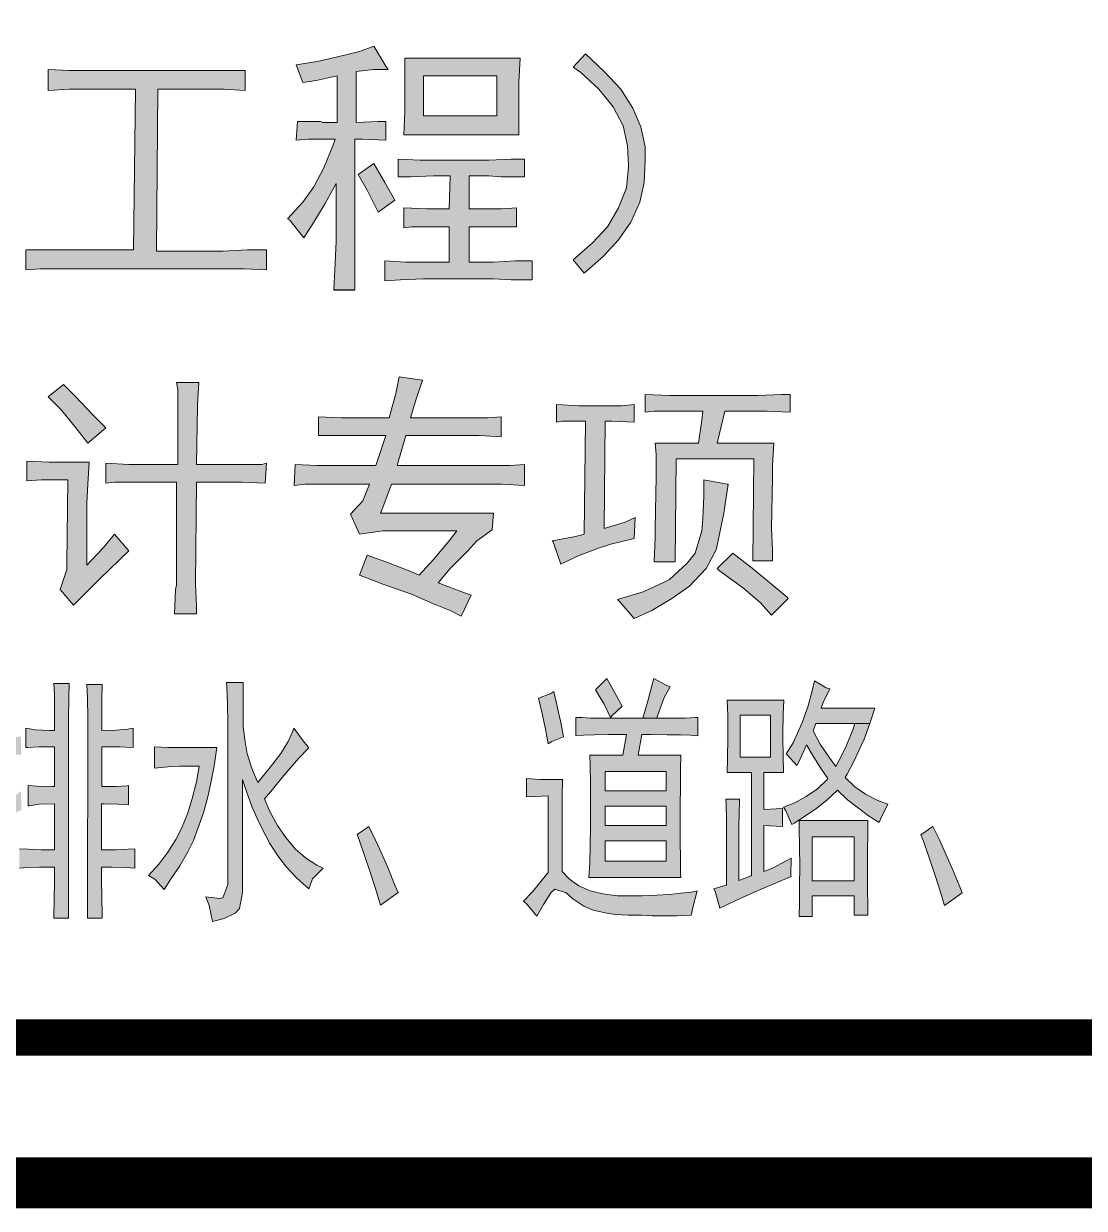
# Model space of a CAD drawing. Extents: x 36524853 to 36525459, y 2743936 to 2747542.
# Drawn here: x 36525167.25 to 36525174.55, y 2745076.08 to 2745084.23 of the extents above; entities that cross this region are included whole.
import ezdxf

# ---------------------------------------------------------------- set-up
doc = ezdxf.new("R2010")
doc.units = 0
doc.header["$LTSCALE"] = 1000
doc.header["$MEASUREMENT"] = 0
for name, color, linetype in [('A0-11 图框-粗线', 16, 'Continuous'), ('A0-12 图框-中粗线', 41, 'Continuous'), ('A0-13 图框-细线', 7, 'Continuous'), ('A0-24 图框-填充', 7, 'Continuous')]:
    doc.layers.add(name, color=color, linetype=linetype)

# ---------------------------------------------------------------- blocks, each defined once
blk = doc.blocks.new('LOGO资质4')
at = {"layer": 'A0-24 图框-填充'}
h = blk.add_hatch(color=256, dxfattribs=at)
h.dxf.hatch_style = 1
h.paths.add_polyline_path([(4299.1, 1242.4), (4299.1, 1259.1), (4299.1, 1291.2), (4299.1, 1314), (4300.6, 1347.6), (4142, 1347.6), (4142, 1323.2), (4142, 1294.2), (4142, 1274.4), (4140.5, 1242.4)])
h.paths.add_polyline_path([(4168, 1268.3), (4168, 1323.2), (4268.6, 1323.2), (4268.6, 1268.3)], flags=16)
h.paths.add_polyline_path([(4230.5, 1186), (4257.9, 1186), (4274.7, 1184.4), (4306.7, 1184.4), (4306.7, 1208.8), (4288.4, 1208.8), (4257.9, 1207.3), (4181.7, 1207.3), (4163.4, 1207.3), (4132.9, 1208.8), (4132.9, 1184.4), (4149.7, 1184.4), (4181.7, 1186), (4204.6, 1186), (4203, 1140.2), (4183.2, 1140.2), (4172.5, 1140.2), (4140.5, 1141.7), (4140.5, 1114.3), (4151.2, 1115.8), (4183.2, 1115.8), (4203, 1115.8), (4203, 1067), (4169.5, 1067), (4143.6, 1067), (4114.6, 1068.6), (4114.6, 1041.1), (4135.9, 1042.6), (4168, 1044.2), (4264, 1044.2), (4288.4, 1042.6), (4317.4, 1042.6), (4317.4, 1068.6), (4294.5, 1068.6), (4264, 1067), (4230.5, 1067), (4230.5, 1115.8), (4250.3, 1115.8), (4261, 1115.8), (4296, 1115.8), (4296, 1141.7), (4276.2, 1140.2), (4245.7, 1140.2), (4230.5, 1140.2)])
h.paths.add_polyline_path([(4073.4, 1236.3), (4084.1, 1236.3), (4116.1, 1234.7), (4116.1, 1260.7), (4105.5, 1260.7), (4075, 1259.1), (4075, 1329.3), (4099.4, 1332.3), (4119.2, 1332.3), (4116.1, 1336.9), (4099.4, 1364.3), (4079.5, 1356.7), (4047.5, 1349.1), (4021.6, 1343), (3992.6, 1338.4), (4001.8, 1314), (4020.1, 1317.1), (4049, 1323.2), (4049, 1259.1), (4029.2, 1259.1), (4026.2, 1260.7), (3994.2, 1260.7), (3992.6, 1234.7), (4009.4, 1236.3), (4046, 1236.3), (4042.9, 1227.1), (4030.7, 1196.6), (4017, 1170.7), (4001.8, 1149.4), (3980.4, 1126.5), (3983.5, 1125), (4003.3, 1100.6), (4017, 1121.9), (4032.3, 1147.8), (4047.5, 1175.3), (4047.5, 1111.2), (4047.5, 1096), (4046, 1065.5), (4044.5, 1028.9), (4073.4, 1028.9), (4073.4, 1054.8), (4073.4, 1086.9), (4073.4, 1112.8)])
h.paths.add_polyline_path([(4114.6, 1176.8), (4099.4, 1202.7), (4078, 1187.5), (4090.2, 1166.1), (4105.5, 1135.6), (4128.3, 1152.4)])
h = blk.add_hatch(color=256, dxfattribs=at)
h.dxf.hatch_style = 1
h.paths.add_polyline_path([(4436.3, 1097.5), (4453.1, 1121.9), (4465.3, 1149.4), (4471.4, 1176.8), (4472.9, 1207.3), (4472.9, 1225.6), (4466.8, 1253), (4456.1, 1279), (4439.4, 1304.9), (4416.5, 1329.3), (4390.6, 1353.7), (4373.8, 1335.4), (4384.5, 1327.8), (4408.9, 1304.9), (4428.7, 1280.5), (4442.4, 1254.6), (4448.5, 1227.1), (4450.1, 1198.7), (4447, 1169.2), (4436.3, 1141.7), (4421.1, 1115.8), (4399.7, 1093), (4373.8, 1070.1), (4389, 1051.8), (4415, 1074.7)])
h = blk.add_hatch(color=256, dxfattribs=at)
h.dxf.hatch_style = 1
h.paths.add_polyline_path([(3893.5, 1057.9), (3921, 1057.9), (3951.5, 1056.4), (3951.5, 1083.8), (3925.5, 1083.8), (3892, 1082.3), (3800.5, 1082.3), (3802, 1304.9), (3860, 1304.9), (3893.5, 1304.9), (3922.5, 1303.4), (3922.5, 1330.8), (3893.5, 1330.8), (3861.5, 1330.8), (3715.1, 1330.8), (3713.6, 1330.8), (3680.1, 1330.8), (3651.1, 1332.3), (3651.1, 1303.4), (3680.1, 1304.9), (3715.1, 1304.9), (3771.5, 1304.9), (3768.5, 1083.8), (3675.5, 1083.8), (3649.6, 1083.8), (3620.6, 1083.8), (3620.6, 1056.4), (3640.4, 1057.9), (3674, 1057.9)])
h = blk.add_hatch(color=256, dxfattribs=at)
h.dxf.hatch_style = 1
h.paths.add_polyline_path([(3704.5, 650), (3704.5, 735.4), (3706, 761.3), (3707.5, 791.8), (3652.6, 791.8), (3622.1, 793.3), (3622.1, 765.9), (3641.9, 767.4), (3678.5, 767.4), (3677, 651.5), (3677, 643.9), (3667.9, 616.4), (3686.2, 595.1), (3699.9, 608.8), (3722.8, 631.7), (3762.4, 669.8), (3742.6, 692.7), (3727.3, 674.4)])
h.paths.add_polyline_path([(3689.2, 839), (3706, 817.7), (3730.4, 839), (3712.1, 857.3), (3689.2, 881.7), (3672.4, 898.5), (3651.1, 881.7), (3669.4, 863.4)])
h.paths.add_polyline_path([(3855.4, 788.7), (3856.9, 869.5), (3856.9, 871.1), (3858.5, 901.6), (3828, 901.6), (3829.5, 892.4), (3829.5, 858.9), (3829.5, 788.7), (3770, 788.7), (3762.4, 788.7), (3730.4, 790.2), (3730.4, 762.8), (3742.6, 764.3), (3773.1, 764.3), (3828, 764.3), (3828, 622.5), (3826.4, 616.4), (3824.9, 582.9), (3855.4, 582.9), (3855.4, 593.6), (3853.9, 624.1), (3855.4, 764.3), (3914.9, 764.3), (3917.9, 764.3), (3949.9, 762.8), (3951.5, 790.2), (3945.4, 788.7), (3913.3, 788.7)])
h = blk.add_hatch(color=256, dxfattribs=at)
h.dxf.hatch_style = 1
h.paths.add_polyline_path([(4306.7, 788.7), (4286.9, 787.2), (4256.4, 787.2), (4131.4, 787.2), (4143.6, 828.4), (4225.9, 828.4), (4244.2, 828.4), (4274.7, 826.8), (4274.7, 854.3), (4256.4, 852.8), (4225.9, 852.8), (4149.7, 852.8), (4157.3, 877.2), (4166.4, 904.6), (4134.4, 909.2), (4129.9, 886.3), (4120.7, 852.8), (4061.2, 852.8), (4055.1, 852.8), (4023.1, 854.3), (4023.1, 828.4), (4029.2, 828.4), (4061.2, 828.4), (4116.1, 828.4), (4102.4, 787.2), (4038.4, 787.2), (4021.6, 787.2), (3991.1, 788.7), (3989.6, 759.8), (4004.8, 761.3), (4038.4, 761.3), (4093.3, 761.3), (4084.1, 738.4), (4067.3, 720.1), (4079.5, 692.7), (4111.6, 697.2), (4213.7, 697.2), (4203, 683.5), (4181.7, 657.6), (4161.9, 636.3), (4148.1, 642.4), (4116.1, 654.6), (4090.2, 663.7), (4079.5, 636.3), (4111.6, 624.1), (4151.2, 610.3), (4181.7, 596.6), (4204.6, 587.5), (4219.8, 579.8), (4233.5, 608.8), (4224.4, 611.9), (4187.8, 625.6), (4204.6, 645.4), (4229, 669.8), (4241.2, 683.5), (4262.5, 698.8), (4264, 721.6), (4108.5, 721.6), (4111.6, 729.3), (4123.8, 761.3), (4257.9, 761.3), (4276.2, 761.3), (4306.7, 759.8)])
h.paths.add_polyline_path([(4459.2, 715.5), (4445.5, 709.4), (4416.5, 700.3), (4418, 848.2), (4427.2, 848.2), (4457.7, 846.7), (4457.7, 871.1), (4440.9, 869.5), (4405.8, 869.5), (4381.4, 869.5), (4350.9, 871.1), (4350.9, 846.7), (4358.6, 848.2), (4390.6, 848.2), (4389, 692.7), (4376.9, 689.6), (4344.8, 683.5), (4346.4, 682), (4357, 651.5), (4379.9, 662.2), (4407.3, 672.8), (4425.6, 678.9), (4457.7, 686.6)])
h.paths.add_polyline_path([(4649.8, 817.7), (4572, 817.7), (4575.1, 831.4), (4582.7, 861.9), (4626.9, 861.9), (4640.6, 861.9), (4672.6, 860.4), (4672.6, 884.8), (4660.4, 884.8), (4628.4, 883.3), (4517.1, 883.3), (4506.4, 883.3), (4472.9, 884.8), (4472.9, 860.4), (4485.1, 861.9), (4517.1, 861.9), (4552.2, 861.9), (4550.7, 849.7), (4546.1, 817.7), (4486.6, 817.7), (4488.2, 802.4), (4488.2, 772), (4486.6, 700.3), (4486.6, 688.1), (4485.1, 654.6), (4514.1, 654.6), (4515.6, 796.3), (4622.3, 796.3), (4620.8, 656.1), (4648.2, 656.1), (4648.2, 671.3), (4646.7, 700.3), (4648.2, 770.4), (4648.2, 787.2)])
h.paths.add_polyline_path([(4587.3, 761.3), (4585.7, 761.3), (4553.7, 767.4), (4553.7, 744.5), (4552.2, 714), (4550.7, 697.2), (4541.5, 666.7), (4530.8, 653), (4506.4, 630.2), (4497.3, 625.6), (4469.9, 613.4), (4434.8, 602.7), (4437.8, 599.7), (4457.7, 576.8), (4482.1, 587.5), (4509.5, 604.2), (4533.9, 621), (4556.8, 645.4), (4570.5, 671.3), (4575.1, 692.7), (4581.2, 721.6), (4582.7, 730.8)])
h.paths.add_polyline_path([(4646.7, 624.1), (4622.3, 643.9), (4593.4, 666.7), (4572, 645.4), (4575.1, 642.4), (4608.6, 618), (4631.5, 598.1), (4646.7, 581.4), (4669.6, 604.2), (4668.1, 605.8)])
h = blk.add_hatch(color=256, dxfattribs=at)
h.dxf.hatch_style = 1
h.paths.add_polyline_path([(4499.2, 468.1), (4507.1, 482.6), (4501.7, 485.1), (4484.6, 493.9), (4482.1, 483.9), (4475.9, 461.4), (4469.6, 439.3), (4488.8, 439.3), (4490, 442.7)])
h.paths.add_polyline_path([(4545.4, 440.6), (4542.1, 440.2), (4528.4, 439.7), (4510.9, 439.3), (4488.8, 439.3), (4469.6, 439.3), (4460.5, 439.3), (4435.1, 439.3), (4414.2, 439.3), (4397.6, 439.7), (4385.5, 440.2), (4377.6, 440.6), (4377.6, 415.6), (4378, 415.6), (4388, 416), (4403, 416.4), (4422.6, 416.8), (4447.1, 416.8), (4442.1, 388.5), (4396.7, 388.5), (4397.2, 373.9), (4397.6, 350.6), (4397.6, 326), (4397.6, 300.2), (4397.6, 290.6), (4397.2, 263.5), (4396.7, 240.2), (4395.5, 220.2), (4522.1, 220.2), (4521.7, 225.6), (4521.3, 245.6), (4520.9, 270.6), (4520.9, 300.2), (4520.9, 319.8), (4521.3, 346), (4521.7, 368.9), (4522.1, 388.5), (4463.4, 388.5), (4468.4, 416.8), (4480, 416.8), (4503, 416.4), (4521.3, 416.4), (4535.4, 416), (4545.4, 415.2)])
h.paths.add_polyline_path([(4501.7, 366), (4501.7, 339.4), (4418, 339.4), (4418, 366)], flags=16)
h.paths.add_polyline_path([(4501.7, 318.5), (4501.7, 291.9), (4418, 291.9), (4418, 318.5)], flags=16)
h.paths.add_polyline_path([(4501.7, 270.6), (4501.7, 242.7), (4418, 242.7), (4418, 270.6)], flags=16)
h.paths.add_polyline_path([(4431.7, 473.5), (4420.1, 493.9), (4418.8, 492.6), (4404.7, 478.5), (4416.3, 458.9), (4425.1, 440.6), (4427.1, 442.7), (4441.3, 456)])
h.paths.add_polyline_path([(4352.2, 453.9), (4347.2, 476), (4343, 473.5), (4325.9, 467.2), (4330.5, 447.7), (4335.5, 424.3), (4339.3, 404.3), (4344.3, 407.3), (4360.5, 413.9), (4357.2, 431)])
h.paths.add_polyline_path([(4359.3, 355.2), (4338, 355.2), (4328, 355.2), (4309.7, 356.4), (4309.7, 331), (4321.8, 331.9), (4339.3, 332.7), (4339.3, 227.3), (4331.3, 216.9), (4318, 200.7), (4305.5, 187.7), (4310.5, 183.2), (4323.8, 166.9), (4333, 183.2), (4343, 199), (4348.4, 204), (4364.3, 199), (4373.4, 190.7), (4388.4, 180.7), (4401.3, 175.2), (4420.1, 171.1), (4431.7, 169.4), (4448.8, 168.6), (4468.4, 168.2), (4482.1, 167.7), (4498.8, 167.3), (4516.7, 167.7), (4536.3, 168.2), (4538.4, 179), (4544.2, 201.9), (4536.3, 200.2), (4522.1, 198.6), (4506.3, 196.9), (4488.4, 195.7), (4468.8, 195.2), (4447.1, 194.8), (4434.6, 195.2), (4414.7, 197.7), (4397.2, 201.9), (4381.7, 208.6), (4368.8, 217.7), (4358.4, 228.6), (4358.4, 307.3), (4358.4, 331.9)])
h.paths.add_polyline_path([(4661.7, 315.6), (4653.3, 314.8), (4636.2, 313.9), (4636.2, 364.8), (4663.3, 364.8), (4663.3, 365.6), (4662.9, 385.2), (4662.5, 413.9), (4662.5, 417.2), (4662.9, 445.2), (4663.7, 464.3), (4585.8, 464.3), (4585.8, 463.1), (4586.7, 443.5), (4586.7, 413.9), (4586.7, 412.2), (4586.3, 383.5), (4585.8, 364.8), (4619.2, 364.8), (4619.2, 222.7), (4618.3, 222.7), (4601.7, 216.1), (4601.7, 291.9), (4602.1, 306.9), (4602.9, 328.1), (4583.8, 328.1), (4584.2, 321.4), (4584.6, 298.5), (4584.6, 210.2), (4584.2, 209.8), (4567.5, 204.8), (4569.6, 199.4), (4575.4, 178.2), (4586.3, 183.2), (4599.6, 189.4), (4615, 196.5), (4632.5, 204), (4652.1, 212.3), (4673.7, 221.5), (4673.3, 223.1), (4673.7, 246.9), (4666.7, 243.1), (4647.9, 233.1), (4636.2, 228.6), (4636.2, 291.9), (4644.2, 291.5), (4661.7, 290.2)])
h.paths.add_polyline_path([(4603.8, 385.6), (4603.8, 443.5), (4645.4, 443.5), (4645.4, 385.6)], flags=16)
h.paths.add_polyline_path([(4788.7, 453.1), (4715, 453.1), (4717.9, 461), (4727, 479.7), (4722.1, 481), (4705.8, 491), (4702.9, 477.2), (4696.6, 455.2), (4688.7, 433.5), (4686.2, 427.2), (4676.6, 405.6), (4666.7, 390.2), (4668.3, 388.9), (4681.6, 374.3), (4685.4, 381.4), (4695, 402.7), (4702.9, 389.3), (4715, 369.8), (4724.1, 356.4), (4723.3, 355.2), (4709.6, 341.9), (4693.7, 331), (4678.7, 323.1), (4663.3, 316.9), (4665.8, 313.1), (4674.6, 293.1), (4677.9, 295.2), (4693.7, 305.2), (4709.1, 315.6), (4723.3, 327.3), (4737.5, 340.6), (4751.2, 327.3), (4766.6, 315.6), (4780.4, 305.2), (4794.9, 296), (4796.6, 300.6), (4807, 321), (4792.9, 326.4), (4776.2, 334.8), (4761.6, 345.2), (4748.3, 357.7), (4750.8, 362.3), (4760.4, 380.6), (4770.8, 402.7), (4774.1, 410.6), (4782, 432.2), (4761.6, 432.2), (4758.7, 423.5), (4749.5, 401), (4744.5, 390.2), (4735.4, 373.1), (4725.4, 386.4), (4713.7, 403.9), (4704.1, 422.2), (4707.9, 432.2), (4761.6, 432.2), (4782, 432.2)])
h.paths.add_polyline_path([(4779.5, 298.5), (4684.6, 298.5), (4685, 286.9), (4685.4, 264), (4685.8, 234), (4685.4, 210.6), (4685.4, 186.1), (4684.6, 166.5), (4702.9, 166.5), (4702.9, 194.8), (4760.4, 194.8), (4760.4, 168.2), (4779.5, 168.2), (4779.1, 181.5), (4778.7, 204.4), (4778.7, 234), (4778.7, 256.1), (4779.1, 281)])
h.paths.add_polyline_path([(4760.4, 276), (4760.4, 215.6), (4702.9, 215.6), (4702.9, 276)], flags=16)
h = blk.add_hatch(color=256, dxfattribs=at)
h.dxf.hatch_style = 1
h.paths.add_polyline_path([(3600.3, 306), (3614.5, 313.1), (3614.5, 313.9), (3613.7, 338.5), (3603.2, 331.4), (3587.4, 323.1), (3587.4, 390.6), (3594.9, 390.2), (3613.7, 388.9), (3613.7, 414.3), (3606.6, 413.5), (3587.4, 413.1), (3587.4, 451), (3587.4, 466.4), (3589.5, 488.9), (3567, 488.9), (3567.8, 475.1), (3568.3, 451), (3568.3, 413.1), (3559.9, 413.1), (3552, 413.1), (3535.8, 414.3), (3535.8, 388.9), (3542.8, 389.8), (3559.9, 390.6), (3567.8, 390.6), (3567.8, 314.8), (3563.7, 312.7), (3547, 305.6), (3530.8, 300.6), (3533.7, 292.3), (3539.5, 271), (3553.7, 282.3), (3567.8, 290.6), (3567.8, 202.3), (3562, 192.3), (3559.1, 191.9), (3539.5, 194), (3543.7, 186.5), (3549.9, 161.5), (3565.3, 165.2), (3579.1, 169.8), (3580.8, 171.5), (3587, 192.3), (3587.4, 299)])
h.paths.add_polyline_path([(3679.1, 436.8), (3679.1, 439.7), (3679.5, 466), (3680.3, 487.2), (3659.1, 487.2), (3659.9, 471.4), (3659.9, 442.2), (3659.9, 422.7), (3653.2, 422.7), (3633.7, 423.5), (3620.7, 425.6), (3620.7, 398.9), (3623.2, 399.3), (3638.2, 400.2), (3659.9, 400.2), (3659.9, 345.6), (3657.4, 345.6), (3636.2, 346), (3623.7, 346.9), (3623.7, 318.9), (3624.9, 318.9), (3638.7, 321), (3659.9, 321.4), (3659.9, 258.5), (3641.6, 258.5), (3623.7, 259), (3611.6, 259.8), (3611.6, 233.1), (3622, 234), (3639.1, 234.4), (3659.9, 234.4), (3659.9, 213.6), (3659.9, 212.7), (3659.5, 191.5), (3659.1, 164.4), (3679.1, 164.4)])
h.paths.add_polyline_path([(3761.9, 346.9), (3759.9, 346.4), (3744.9, 345.6), (3724.9, 345.6), (3724.9, 400.2), (3744.9, 400.2), (3749.4, 400.2), (3768.2, 398.9), (3768.2, 425.6), (3761.1, 424.3), (3744.5, 423.1), (3724.9, 422.7), (3724.9, 439.7), (3724.9, 464.3), (3725.7, 486), (3704.5, 486), (3705.3, 467.2), (3705.7, 439.7), (3705.3, 164.4), (3725.7, 164.4), (3725.7, 166.1), (3724.9, 196.1), (3724.5, 213.6), (3724.5, 234.4), (3739.5, 234.4), (3757.8, 234), (3770.3, 233.1), (3770.3, 259.8), (3761.5, 259), (3744.9, 258.5), (3724.5, 258.5), (3724.5, 321.4), (3728.2, 321.4), (3747.4, 321), (3761.9, 320.2)])
h = blk.add_hatch(color=256, dxfattribs=at)
h.dxf.hatch_style = 1
h.paths.add_polyline_path([(3898.6, 210.6), (3891.5, 192.3), (3886.9, 191.5), (3868.2, 193.6), (3872.7, 181.5), (3877.3, 159.8), (3893.6, 164), (3908.6, 171.1), (3914.4, 177.7), (3918.6, 199.4), (3918.6, 355.2), (3924, 338.5), (3931.5, 318.1), (3940.6, 297.3), (3951.1, 276.5), (3956.5, 266.9), (3967.3, 250.2), (3979.4, 234.4), (3993.5, 219.4), (4009.8, 204.8), (4014.8, 218.6), (4029.8, 233.1), (4021, 237.3), (4005.2, 247.3), (3991, 259.8), (3978.1, 275.2), (3966.9, 291.9), (3956.5, 311), (3949, 328.5), (3959.8, 341.4), (3973.5, 357.7), (3984.4, 370.6), (3996, 384.3), (4009.8, 398.5), (4002.3, 408.5), (3989.4, 425.6), (3988.1, 421.8), (3981.5, 407.3), (3971.5, 391), (3957.3, 372.3), (3939.8, 351), (3932.3, 368.1), (3925.2, 390.2), (3921.9, 409.8), (3919.8, 428.5), (3919.8, 450.6), (3919.8, 463.5), (3919.8, 488.5), (3896.5, 488.5), (3896.9, 482.2), (3898.2, 459.7), (3898.6, 432.2)])
h.paths.add_polyline_path([(3883.2, 398.9), (3830.7, 398.9), (3815.7, 398.9), (3797.4, 400.2), (3797.4, 370.6), (3815.7, 372.7), (3831.9, 373.5), (3859, 373.5), (3855.2, 351.9), (3849.4, 328.9), (3842.8, 307.7), (3834.8, 287.7), (3826.9, 272.7), (3816.1, 255.2), (3803.6, 238.6), (3789.4, 223.1), (3798.2, 217.7), (3810.7, 203.6), (3819.8, 217.3), (3832.3, 236.5), (3842.8, 254.4), (3851.1, 271), (3857.3, 287.7), (3864.8, 309.4), (3871.1, 331.4), (3875.2, 350.6), (3879.8, 373.5)])
h = blk.add_hatch(color=256, dxfattribs=at)
h.dxf.hatch_style = 1
h.paths.add_polyline_path([(4119.7, 231.9), (4110.6, 252.7), (4101.4, 272.3), (4092.7, 290.6), (4076.4, 279.4), (4079.8, 270.6), (4086.8, 250.6), (4093.9, 229), (4101.4, 206.5), (4108.5, 182.3), (4133.1, 199.4), (4128.5, 209.8)])
h = blk.add_hatch(color=256, dxfattribs=at)
h.dxf.hatch_style = 1
h.paths.add_polyline_path([(4870.3, 228.6), (4877.4, 206.1), (4884.9, 181.9), (4909.1, 199), (4904.9, 209.8), (4895.7, 231.9), (4886.6, 252.3), (4877.8, 271.9), (4868.7, 290.2), (4852.4, 279), (4855.8, 270.2), (4862.8, 250.2)])
at = {"layer": 'A0-12 图框-中粗线', "const_width": 50, "flags": 128}
blk.add_lwpolyline([(0, 0), (0, 5500), (7000, 5500), (7000, 0)], close=True, dxfattribs=at)
at = {"layer": 'A0-13 图框-细线', "lineweight": 0}
for p, q in [((4079.5, 1356.7), (4047.5, 1349.1)), ((4099.4, 1364.3), (4079.5, 1356.7)), ((4116.1, 1336.9), (4099.4, 1364.3)), ((4390.6, 1353.7), (4373.8, 1335.4)), ((4416.5, 1329.3), (4390.6, 1353.7)), ((4021.6, 1343), (3992.6, 1338.4)), ((3992.6, 1338.4), (4001.8, 1314)), ((4047.5, 1349.1), (4021.6, 1343)), ((4119.2, 1332.3), (4116.1, 1336.9)), ((4300.6, 1347.6), (4142, 1347.6)), ((4142, 1347.6), (4142, 1323.2)), ((4299.1, 1314), (4300.6, 1347.6)), ((3651.1, 1332.3), (3651.1, 1303.4)), ((3680.1, 1330.8), (3651.1, 1332.3)), ((3713.6, 1330.8), (3680.1, 1330.8)), ((3715.1, 1330.8), (3713.6, 1330.8)), ((3861.5, 1330.8), (3715.1, 1330.8)), ((3893.5, 1330.8), (3861.5, 1330.8)), ((3922.5, 1330.8), (3893.5, 1330.8)), ((3922.5, 1303.4), (3922.5, 1330.8)), ((4020.1, 1317.1), (4049, 1323.2)), ((4049, 1323.2), (4049, 1259.1)), ((4075, 1329.3), (4099.4, 1332.3)), ((4075, 1259.1), (4075, 1329.3)), ((4099.4, 1332.3), (4119.2, 1332.3)), ((4142, 1323.2), (4142, 1294.2)), ((4168, 1268.3), (4168, 1323.2)), ((4168, 1323.2), (4268.6, 1323.2)), ((4268.6, 1323.2), (4268.6, 1268.3)), ((4373.8, 1335.4), (4384.5, 1327.8)), ((4384.5, 1327.8), (4408.9, 1304.9)), ((4439.4, 1304.9), (4416.5, 1329.3)), ((3651.1, 1303.4), (3680.1, 1304.9)), ((3680.1, 1304.9), (3715.1, 1304.9)), ((3715.1, 1304.9), (3771.5, 1304.9)), ((3771.5, 1304.9), (3768.5, 1083.8)), ((3800.5, 1082.3), (3802, 1304.9)), ((3802, 1304.9), (3860, 1304.9)), ((3860, 1304.9), (3893.5, 1304.9)), ((3893.5, 1304.9), (3922.5, 1303.4)), ((4001.8, 1314), (4020.1, 1317.1)), ((4299.1, 1291.2), (4299.1, 1314)), ((4408.9, 1304.9), (4428.7, 1280.5)), ((4456.1, 1279), (4439.4, 1304.9)), ((3651.1, 1303.4), (3651.1, 1303.4)), ((4142, 1294.2), (4142, 1274.4)), ((4299.1, 1259.1), (4299.1, 1291.2)), ((4142, 1274.4), (4140.5, 1242.4)), ((4428.7, 1280.5), (4442.4, 1254.6)), ((4466.8, 1253), (4456.1, 1279)), ((3994.2, 1260.7), (3992.6, 1234.7)), ((4026.2, 1260.7), (3994.2, 1260.7)), ((4029.2, 1259.1), (4026.2, 1260.7)), ((4049, 1259.1), (4029.2, 1259.1)), ((4105.5, 1260.7), (4075, 1259.1)), ((4116.1, 1260.7), (4105.5, 1260.7)), ((4116.1, 1234.7), (4116.1, 1260.7)), ((4268.6, 1268.3), (4168, 1268.3)), ((4299.1, 1242.4), (4299.1, 1259.1)), ((4140.5, 1242.4), (4299.1, 1242.4)), ((4442.4, 1254.6), (4448.5, 1227.1)), ((4472.9, 1225.6), (4466.8, 1253)), ((3992.6, 1234.7), (4009.4, 1236.3)), ((4009.4, 1236.3), (4046, 1236.3)), ((4042.9, 1227.1), (4030.7, 1196.6)), ((4046, 1236.3), (4042.9, 1227.1)), ((4073.4, 1236.3), (4084.1, 1236.3)), ((4073.4, 1112.8), (4073.4, 1236.3)), ((4084.1, 1236.3), (4116.1, 1234.7)), ((4448.5, 1227.1), (4450, 1199.7)), ((4472.9, 1207.3), (4472.9, 1225.6)), ((4132.9, 1208.8), (4132.9, 1184.4)), ((4163.4, 1207.3), (4132.9, 1208.8)), ((4181.7, 1207.3), (4163.4, 1207.3)), ((4257.9, 1207.3), (4181.7, 1207.3)), ((4288.4, 1208.8), (4257.9, 1207.3)), ((4306.7, 1208.8), (4288.4, 1208.8)), ((4306.7, 1184.4), (4306.7, 1208.8)), ((4471.4, 1176.8), (4472.9, 1207.3)), ((4030.7, 1196.6), (4017, 1170.7)), ((4099.4, 1202.7), (4078, 1187.5)), ((4114.6, 1176.8), (4099.4, 1202.7)), ((4450, 1198.2), (4447, 1169.2)), ((4450, 1199.7), (4450, 1198.2)), ((4032.3, 1147.8), (4047.5, 1175.3)), ((4047.5, 1175.3), (4047.5, 1111.2)), ((4078, 1187.5), (4090.2, 1166.1)), ((4128.3, 1152.4), (4114.6, 1176.8)), ((4132.9, 1184.4), (4149.7, 1184.4)), ((4149.7, 1184.4), (4181.7, 1186)), ((4181.7, 1186), (4204.6, 1186)), ((4204.6, 1186), (4203, 1140.2)), ((4230.5, 1140.2), (4230.5, 1186)), ((4230.5, 1186), (4257.9, 1186)), ((4257.9, 1186), (4274.7, 1184.4)), ((4274.7, 1184.4), (4306.7, 1184.4)), ((4465.3, 1149.4), (4471.4, 1176.8)), ((4017, 1170.7), (4001.8, 1149.4)), ((4090.2, 1166.1), (4105.5, 1135.6)), ((4447, 1169.2), (4436.3, 1141.7)), ((4001.8, 1149.4), (3980.4, 1126.5)), ((4017, 1121.9), (4032.3, 1147.8)), ((4105.5, 1135.6), (4128.3, 1152.4)), ((4140.5, 1141.7), (4140.5, 1114.3)), ((4172.5, 1140.2), (4140.5, 1141.7)), ((4296, 1141.7), (4276.2, 1140.2)), ((4296, 1115.8), (4296, 1141.7)), ((4436.3, 1141.7), (4421.1, 1115.8)), ((4453.1, 1121.9), (4465.3, 1149.4)), ((3980.4, 1126.5), (3983.5, 1125)), ((3983.5, 1125), (4003.3, 1100.6)), ((4183.2, 1140.2), (4172.5, 1140.2)), ((4203, 1140.2), (4183.2, 1140.2)), ((4245.7, 1140.2), (4230.5, 1140.2)), ((4276.2, 1140.2), (4245.7, 1140.2)), ((4003.3, 1100.6), (4017, 1121.9)), ((4047.5, 1111.2), (4047.5, 1096)), ((4073.4, 1086.9), (4073.4, 1112.8)), ((4140.5, 1114.3), (4151.2, 1115.8)), ((4151.2, 1115.8), (4183.2, 1115.8)), ((4183.2, 1115.8), (4203, 1115.8)), ((4203, 1115.8), (4203, 1067)), ((4230.5, 1115.8), (4250.3, 1115.8)), ((4230.5, 1067), (4230.5, 1115.8)), ((4250.3, 1115.8), (4261, 1115.8)), ((4261, 1115.8), (4296, 1115.8)), ((4421.1, 1115.8), (4399.7, 1093)), ((4436.3, 1097.5), (4453.1, 1121.9)), ((4047.5, 1096), (4046, 1065.5)), ((4399.7, 1093), (4373.8, 1070.1)), ((4415, 1074.7), (4436.3, 1097.5)), ((3620.6, 1083.8), (3620.6, 1056.4)), ((3649.6, 1083.8), (3620.6, 1083.8)), ((3675.5, 1083.8), (3649.6, 1083.8)), ((3768.5, 1083.8), (3675.5, 1083.8)), ((3892, 1082.3), (3800.5, 1082.3)), ((3925.5, 1083.8), (3892, 1082.3)), ((3951.5, 1083.8), (3925.5, 1083.8)), ((3951.5, 1056.4), (3951.5, 1083.8)), ((4073.4, 1054.8), (4073.4, 1086.9)), ((4046, 1065.5), (4044.5, 1028.9)), ((4114.6, 1068.6), (4114.6, 1041.1)), ((4143.6, 1067), (4114.6, 1068.6)), ((4169.5, 1067), (4143.6, 1067)), ((4203, 1067), (4169.5, 1067)), ((4264, 1067), (4230.5, 1067)), ((4294.5, 1068.6), (4264, 1067)), ((4317.4, 1068.6), (4294.5, 1068.6)), ((4317.4, 1042.6), (4317.4, 1068.6)), ((4373.8, 1070.1), (4389, 1051.8)), ((4389, 1051.8), (4415, 1074.7)), ((3620.6, 1056.4), (3640.4, 1057.9)), ((3640.4, 1057.9), (3674, 1057.9)), ((3674, 1057.9), (3893.5, 1057.9)), ((3893.5, 1057.9), (3921, 1057.9)), ((3921, 1057.9), (3951.5, 1056.4)), ((4073.4, 1028.9), (4073.4, 1054.8)), ((4135.9, 1042.6), (4168, 1044.2)), ((4168, 1044.2), (4264, 1044.2)), ((4264, 1044.2), (4288.4, 1042.6)), ((4389, 1051.8), (4389, 1051.8)), ((4114.6, 1041.1), (4135.9, 1042.6)), ((4288.4, 1042.6), (4317.4, 1042.6)), ((3672.4, 898.5), (3651.1, 881.7)), ((3689.2, 881.7), (3672.4, 898.5)), ((3858.5, 901.6), (3828, 901.6)), ((3828, 901.6), (3829.5, 892.4)), ((3856.9, 871.1), (3858.5, 901.6)), ((4134.4, 909.2), (4129.9, 886.3)), ((4166.4, 904.6), (4134.4, 909.2)), ((4157.3, 877.2), (4166.4, 904.6)), ((3651.1, 881.7), (3669.4, 863.4)), ((3712.1, 857.3), (3689.2, 881.7)), ((3829.5, 892.4), (3829.5, 858.9)), ((4129.9, 886.3), (4120.7, 852.8)), ((4472.9, 884.8), (4472.9, 860.4)), ((4506.4, 883.3), (4472.9, 884.8)), ((4517.1, 883.3), (4506.4, 883.3)), ((4628.4, 883.3), (4517.1, 883.3)), ((4660.4, 884.8), (4628.4, 883.3)), ((4672.6, 884.8), (4660.4, 884.8)), ((4672.6, 860.4), (4672.6, 884.8)), ((3855.4, 788.7), (3856.9, 869.5)), ((3856.9, 869.5), (3856.9, 871.1)), ((4149.7, 852.8), (4157.3, 877.2)), ((4350.9, 871.1), (4350.9, 846.7)), ((4381.4, 869.5), (4350.9, 871.1)), ((4405.8, 869.5), (4381.4, 869.5)), ((4440.9, 869.5), (4405.8, 869.5)), ((4457.7, 871.1), (4440.9, 869.5)), ((4457.7, 846.7), (4457.7, 871.1)), ((3669.4, 863.4), (3689.2, 839)), ((3730.4, 839), (3712.1, 857.3)), ((3829.5, 858.9), (3829.5, 788.7)), ((4023.1, 854.3), (4023.1, 828.4)), ((4055.1, 852.8), (4023.1, 854.3)), ((4061.2, 852.8), (4055.1, 852.8)), ((4120.7, 852.8), (4061.2, 852.8)), ((4225.9, 852.8), (4149.7, 852.8)), ((4256.4, 852.8), (4225.9, 852.8)), ((4274.7, 854.3), (4256.4, 852.8)), ((4274.7, 826.8), (4274.7, 854.3)), ((4350.9, 846.7), (4358.6, 848.2)), ((4358.6, 848.2), (4390.6, 848.2)), ((4390.6, 848.2), (4389, 692.7)), ((4416.5, 700.3), (4418, 848.2)), ((4418, 848.2), (4427.2, 848.2)), ((4427.2, 848.2), (4457.7, 846.7)), ((4472.9, 860.4), (4485.1, 861.9)), ((4485.1, 861.9), (4517.1, 861.9)), ((4517.1, 861.9), (4552.2, 861.9)), ((4550.7, 849.7), (4546.1, 817.7)), ((4552.2, 861.9), (4550.7, 849.7)), ((4575.1, 831.4), (4582.7, 861.9)), ((4582.7, 861.9), (4626.9, 861.9)), ((4626.9, 861.9), (4640.6, 861.9)), ((4640.6, 861.9), (4672.6, 860.4)), ((3689.2, 839), (3706, 817.7)), ((3706, 817.7), (3730.4, 839)), ((4572, 817.7), (4575.1, 831.4)), ((3706, 817.7), (3706, 817.7)), ((4023.1, 828.4), (4029.2, 828.4)), ((4029.2, 828.4), (4061.2, 828.4)), ((4061.2, 828.4), (4116.1, 828.4)), ((4116.1, 828.4), (4102.4, 787.2)), ((4131.4, 787.2), (4143.6, 828.4)), ((4143.6, 828.4), (4225.9, 828.4)), ((4225.9, 828.4), (4244.2, 828.4)), ((4244.2, 828.4), (4274.7, 826.8)), ((4546.1, 817.7), (4486.6, 817.7)), ((4486.6, 817.7), (4488.2, 802.4)), ((4649.8, 817.7), (4572, 817.7)), ((4648.2, 787.2), (4649.8, 817.7)), ((4488.2, 802.4), (4488.2, 772)), ((3622.1, 793.3), (3622.1, 765.9)), ((3652.6, 791.8), (3622.1, 793.3)), ((3707.5, 791.8), (3652.6, 791.8)), ((3706, 761.3), (3707.5, 791.8)), ((3730.4, 790.2), (3730.4, 762.8)), ((3762.4, 788.7), (3730.4, 790.2)), ((3770, 788.7), (3762.4, 788.7)), ((3829.5, 788.7), (3770, 788.7)), ((3913.3, 788.7), (3855.4, 788.7)), ((3945.4, 788.7), (3913.3, 788.7)), ((3951.5, 790.2), (3945.4, 788.7)), ((3949.9, 762.8), (3951.5, 790.2)), ((3991.1, 788.7), (3989.6, 759.8)), ((4021.6, 787.2), (3991.1, 788.7)), ((4038.4, 787.2), (4021.6, 787.2)), ((4102.4, 787.2), (4038.4, 787.2)), ((4256.4, 787.2), (4131.4, 787.2)), ((4286.9, 787.2), (4256.4, 787.2)), ((4306.7, 788.7), (4286.9, 787.2)), ((4306.7, 759.8), (4306.7, 788.7)), ((4514.1, 654.6), (4515.6, 796.3)), ((4515.6, 796.3), (4622.3, 796.3)), ((4622.3, 796.3), (4620.8, 656.1)), ((4648.2, 770.4), (4648.2, 787.2)), ((3622.1, 765.9), (3641.9, 767.4)), ((3641.9, 767.4), (3678.5, 767.4)), ((3678.5, 767.4), (3677, 651.5)), ((4488.2, 772), (4486.6, 700.3)), ((4553.7, 767.4), (4553.7, 744.5)), ((4585.7, 761.3), (4553.7, 767.4)), ((4646.7, 700.3), (4648.2, 770.4)), ((3704.5, 735.4), (3706, 761.3)), ((3730.4, 762.8), (3742.6, 764.3)), ((3742.6, 764.3), (3773.1, 764.3)), ((3773.1, 764.3), (3828, 764.3)), ((3828, 764.3), (3828, 622.5)), ((3853.9, 624.1), (3855.4, 764.3)), ((3855.4, 764.3), (3914.9, 764.3)), ((3914.9, 764.3), (3917.9, 764.3)), ((3917.9, 764.3), (3949.9, 762.8)), ((3989.6, 759.8), (4004.8, 761.3)), ((4004.8, 761.3), (4038.4, 761.3)), ((4038.4, 761.3), (4093.3, 761.3)), ((4093.3, 761.3), (4084.1, 738.4)), ((4111.6, 729.3), (4123.8, 761.3)), ((4123.8, 761.3), (4257.9, 761.3)), ((4257.9, 761.3), (4276.2, 761.3)), ((4276.2, 761.3), (4306.7, 759.8)), ((4582.7, 730.8), (4587.3, 761.3)), ((4587.3, 761.3), (4585.7, 761.3)), ((3704.5, 650), (3704.5, 735.4)), ((4084.1, 738.4), (4067.3, 720.1)), ((4553.7, 744.5), (4552.2, 714)), ((4067.3, 720.1), (4079.5, 692.7)), ((4108.5, 721.6), (4111.6, 729.3)), ((4264, 721.6), (4108.5, 721.6)), ((4262.5, 698.8), (4264, 721.6)), ((4575.1, 692.7), (4581.2, 721.6)), ((4581.2, 721.6), (4582.7, 730.8)), ((4445.5, 709.4), (4416.5, 700.3)), ((4459.2, 715.5), (4445.5, 709.4)), ((4457.7, 686.6), (4459.2, 715.5)), ((4552.2, 714), (4550.7, 697.2)), ((3742.6, 692.7), (3727.3, 674.4)), ((3762.4, 669.8), (3742.6, 692.7)), ((4079.5, 692.7), (4111.6, 697.2)), ((4079.5, 692.7), (4079.5, 692.7)), ((4111.6, 697.2), (4213.7, 697.2)), ((4213.7, 697.2), (4203, 683.5)), ((4241.2, 683.5), (4262.5, 698.8)), ((4376.9, 689.6), (4344.8, 683.5)), ((4389, 692.7), (4376.9, 689.6)), ((4425.6, 678.9), (4457.7, 686.6)), ((4486.6, 688.1), (4485.1, 654.6)), ((4486.6, 700.3), (4486.6, 688.1)), ((4550.7, 697.2), (4541.5, 666.7)), ((4570.5, 671.3), (4575.1, 692.7)), ((4648.2, 671.3), (4646.7, 700.3)), ((3727.3, 674.4), (3704.5, 650)), ((3722.8, 631.7), (3762.4, 669.8)), ((4203, 683.5), (4181.7, 657.6)), ((4204.6, 645.4), (4229, 669.8)), ((4229, 669.8), (4241.2, 683.5)), ((4344.8, 683.5), (4346.4, 682)), ((4346.4, 682), (4357, 651.5)), ((4379.9, 662.2), (4407.3, 672.8)), ((4407.3, 672.8), (4425.6, 678.9)), ((4556.8, 645.4), (4570.5, 671.3)), ((4648.2, 656.1), (4648.2, 671.3)), ((4090.2, 663.7), (4079.5, 636.3)), ((4116.1, 654.6), (4090.2, 663.7)), ((4148.1, 642.4), (4116.1, 654.6)), ((4181.7, 657.6), (4161.9, 636.3)), ((4357, 651.5), (4379.9, 662.2)), ((4485.1, 654.6), (4514.1, 654.6)), ((4530.8, 653), (4506.4, 630.2)), ((4541.5, 666.7), (4530.8, 653)), ((4593.4, 666.7), (4572, 645.4)), ((4622.3, 643.9), (4593.4, 666.7)), ((4620.8, 656.1), (4648.2, 656.1)), ((3677, 643.9), (3667.9, 616.4)), ((3677, 651.5), (3677, 643.9)), ((4079.5, 636.3), (4111.6, 624.1)), ((4161.9, 636.3), (4148.1, 642.4)), ((4187.8, 625.6), (4204.6, 645.4)), ((4533.9, 621), (4556.8, 645.4)), ((4572, 645.4), (4575.1, 642.4)), ((4575.1, 642.4), (4608.6, 618)), ((4646.7, 624.1), (4622.3, 643.9)), ((3699.9, 608.8), (3722.8, 631.7)), ((3828, 622.5), (3826.4, 616.4)), ((3855.4, 593.6), (3853.9, 624.1)), ((4111.6, 624.1), (4151.2, 610.3)), ((4224.4, 611.9), (4187.8, 625.6)), ((4497.3, 625.6), (4469.9, 613.4)), ((4506.4, 630.2), (4497.3, 625.6)), ((4509.5, 604.2), (4533.9, 621)), ((4533.9, 621), (4533.9, 621)), ((4668.1, 605.8), (4646.7, 624.1)), ((3667.9, 616.4), (3686.2, 595.1)), ((3686.2, 595.1), (3699.9, 608.8)), ((3826.4, 616.4), (3824.9, 582.9)), ((4151.2, 610.3), (4181.7, 596.6)), ((4219.8, 579.8), (4233.5, 608.8)), ((4233.5, 608.8), (4224.4, 611.9)), ((4469.9, 613.4), (4434.8, 602.7)), ((4482.1, 587.5), (4509.5, 604.2)), ((4608.6, 618), (4631.5, 598.1)), ((4646.7, 581.4), (4669.6, 604.2)), ((4669.6, 604.2), (4668.1, 605.8)), ((3855.4, 582.9), (3855.4, 593.6)), ((4181.7, 596.6), (4204.6, 587.5)), ((4204.6, 587.5), (4219.8, 579.8)), ((4434.8, 602.7), (4437.8, 599.7)), ((4437.8, 599.7), (4457.7, 576.8)), ((4457.7, 576.8), (4482.1, 587.5)), ((4631.5, 598.1), (4646.7, 581.4)), ((3824.9, 582.9), (3855.4, 582.9)), ((4646.7, 581.4), (4646.7, 581.4))]:
    blk.add_line(p, q, dxfattribs=at)
at = {"layer": 'A0-13 图框-细线', "color": 7, "lineweight": 0}
for p, q in [((4418.8, 492.6), (4404.7, 478.5)), ((4420.1, 493.9), (4418.8, 492.6)), ((4431.7, 473.5), (4420.1, 493.9)), ((4484.6, 493.9), (4482.1, 483.9)), ((4501.7, 485.1), (4484.6, 493.9)), ((4705.8, 491), (4702.9, 477.2)), ((4722.1, 481), (4705.8, 491)), ((3680.3, 487.2), (3659.1, 487.2)), ((3659.1, 487.2), (3659.9, 471.4)), ((3679.5, 466), (3680.3, 487.2)), ((3725.7, 486), (3704.5, 486)), ((3704.5, 486), (3705.3, 467.2)), ((3724.9, 464.3), (3725.7, 486)), ((3919.8, 488.5), (3896.5, 488.5)), ((3896.5, 488.5), (3896.9, 482.2)), ((3896.9, 482.2), (3898.2, 459.7)), ((3919.8, 463.5), (3919.8, 488.5)), ((4343, 473.5), (4325.9, 467.2)), ((4347.2, 476), (4343, 473.5)), ((4352.2, 453.9), (4347.2, 476)), ((4404.7, 478.5), (4416.3, 458.9)), ((4441.3, 456), (4431.7, 473.5)), ((4482.1, 483.9), (4475.9, 461.4)), ((4499.2, 468.1), (4507.1, 482.6)), ((4507.1, 482.6), (4501.7, 485.1)), ((4702.9, 477.2), (4696.6, 455.2)), ((4717.9, 461), (4727, 479.7)), ((4727, 479.7), (4722.1, 481)), ((3659.9, 471.4), (3659.9, 442.2)), ((3679.1, 439.7), (3679.5, 466)), ((3705.3, 467.2), (3705.7, 439.7)), ((3724.9, 439.7), (3724.9, 464.3)), ((3898.2, 459.7), (3898.6, 432.2)), ((3919.8, 450.6), (3919.8, 463.5)), ((4325.9, 467.2), (4330.5, 447.7)), ((4416.3, 458.9), (4425.1, 440.6)), ((4475.9, 461.4), (4469.6, 439.3)), ((4490, 442.7), (4499.2, 468.1)), ((4663.7, 464.3), (4585.8, 464.3)), ((4585.8, 464.3), (4585.8, 463.1)), ((4585.8, 463.1), (4586.7, 443.5)), ((4662.9, 445.2), (4663.7, 464.3)), ((4715, 453.1), (4717.9, 461)), ((3659.9, 442.2), (3659.9, 422.7)), ((3919.8, 428.5), (3919.8, 450.6)), ((4330.5, 447.7), (4335.5, 424.3)), ((4357.2, 431), (4352.2, 453.9)), ((4377.6, 440.6), (4377.6, 415.6)), ((4385.5, 440.2), (4377.6, 440.6)), ((4397.6, 439.7), (4385.5, 440.2)), ((4425.1, 440.6), (4427.1, 442.7)), ((4427.1, 442.7), (4441.3, 456)), ((4441.3, 456), (4441.3, 456)), ((4488.8, 439.3), (4490, 442.7)), ((4542.1, 440.2), (4528.4, 439.7)), ((4545.4, 440.6), (4542.1, 440.2)), ((4545.4, 415.2), (4545.4, 440.6)), ((4586.7, 443.5), (4586.7, 413.9)), ((4603.8, 385.6), (4603.8, 443.5)), ((4603.8, 443.5), (4645.4, 443.5)), ((4645.4, 443.5), (4645.4, 385.6)), ((4662.5, 417.2), (4662.9, 445.2)), ((4696.6, 455.2), (4688.7, 433.5)), ((4788.7, 453.1), (4715, 453.1)), ((4782, 432.2), (4788.7, 453.1)), ((3620.7, 425.6), (3620.7, 398.9)), ((3633.7, 423.5), (3620.7, 425.6)), ((3679.1, 436.8), (3679.1, 439.7)), ((3679.1, 164.4), (3679.1, 436.8)), ((3705.7, 439.7), (3705.3, 164.4)), ((3724.9, 422.7), (3724.9, 439.7)), ((3761.1, 424.3), (3744.5, 423.1)), ((3768.2, 425.6), (3761.1, 424.3)), ((3768.2, 398.9), (3768.2, 425.6)), ((3898.6, 432.2), (3898.6, 210.6)), ((3921.9, 409.8), (3919.8, 428.5)), ((3989.4, 425.6), (3988.1, 421.8)), ((4002.3, 408.5), (3989.4, 425.6)), ((4335.5, 424.3), (4339.3, 404.3)), ((4360.5, 413.9), (4357.2, 431)), ((4414.2, 439.3), (4397.6, 439.7)), ((4435.1, 439.3), (4414.2, 439.3)), ((4460.5, 439.3), (4435.1, 439.3)), ((4469.6, 439.3), (4460.5, 439.3)), ((4488.8, 439.3), (4469.6, 439.3)), ((4469.6, 439.3), (4488.8, 439.3)), ((4510.9, 439.3), (4488.8, 439.3)), ((4528.4, 439.7), (4510.9, 439.3)), ((4686.2, 427.2), (4676.6, 405.6)), ((4688.7, 433.5), (4686.2, 427.2)), ((4704.1, 422.2), (4707.9, 432.2)), ((4707.9, 432.2), (4761.6, 432.2)), ((4761.6, 432.2), (4758.7, 423.5)), ((4761.6, 432.2), (4782, 432.2)), ((4782, 432.2), (4761.6, 432.2)), ((4774.1, 410.6), (4782, 432.2)), ((3653.2, 422.7), (3633.7, 423.5)), ((3659.9, 422.7), (3653.2, 422.7)), ((3744.5, 423.1), (3724.9, 422.7)), ((3925.2, 390.2), (3921.9, 409.8)), ((3988.1, 421.8), (3981.5, 407.3)), ((4009.8, 398.5), (4002.3, 408.5)), ((4344.3, 407.3), (4360.5, 413.9)), ((4377.6, 415.6), (4378, 415.6)), ((4378, 415.6), (4388, 416)), ((4388, 416), (4403, 416.4)), ((4403, 416.4), (4422.6, 416.8)), ((4422.6, 416.8), (4447.1, 416.8)), ((4447.1, 416.8), (4442.1, 388.5)), ((4463.4, 388.5), (4468.4, 416.8)), ((4468.4, 416.8), (4480, 416.8)), ((4480, 416.8), (4503, 416.4)), ((4503, 416.4), (4521.3, 416.4)), ((4521.3, 416.4), (4535.4, 416)), ((4535.4, 416), (4545.4, 415.2)), ((4586.7, 412.2), (4586.3, 383.5)), ((4586.7, 413.9), (4586.7, 412.2)), ((4662.5, 413.9), (4662.5, 417.2)), ((4662.9, 385.2), (4662.5, 413.9)), ((4713.7, 403.9), (4704.1, 422.2)), ((4758.7, 423.5), (4749.5, 401)), ((4770.8, 402.7), (4774.1, 410.6)), ((3620.7, 398.9), (3623.2, 399.3)), ((3623.2, 399.3), (3638.2, 400.2)), ((3638.2, 400.2), (3659.9, 400.2)), ((3659.9, 400.2), (3659.9, 345.6)), ((3724.9, 345.6), (3724.9, 400.2)), ((3724.9, 400.2), (3744.9, 400.2)), ((3744.9, 400.2), (3749.4, 400.2)), ((3749.4, 400.2), (3768.2, 398.9)), ((3797.4, 400.2), (3797.4, 370.6)), ((3815.7, 398.9), (3797.4, 400.2)), ((3830.7, 398.9), (3815.7, 398.9)), ((3883.2, 398.9), (3830.7, 398.9)), ((3879.8, 373.5), (3883.2, 398.9)), ((3981.5, 407.3), (3971.5, 391)), ((3996, 384.3), (4009.8, 398.5)), ((4339.3, 404.3), (4344.3, 407.3)), ((4676.6, 405.6), (4666.7, 390.2)), ((4685.4, 381.4), (4695, 402.7)), ((4695, 402.7), (4702.9, 389.3)), ((4725.4, 386.4), (4713.7, 403.9)), ((4749.5, 401), (4744.5, 390.2)), ((4760.4, 380.6), (4770.8, 402.7)), ((3932.3, 368.1), (3925.2, 390.2)), ((3971.5, 391), (3957.3, 372.3)), ((3984.4, 370.6), (3996, 384.3)), ((4442.1, 388.5), (4396.7, 388.5)), ((4396.7, 388.5), (4397.2, 373.9)), ((4522.1, 388.5), (4463.4, 388.5)), ((4521.7, 368.9), (4522.1, 388.5)), ((4586.3, 383.5), (4585.8, 364.8)), ((4645.4, 385.6), (4603.8, 385.6)), ((4663.3, 365.6), (4662.9, 385.2)), ((4666.7, 390.2), (4668.3, 388.9)), ((4668.3, 388.9), (4681.6, 374.3)), ((4681.6, 374.3), (4685.4, 381.4)), ((4702.9, 389.3), (4715, 369.8)), ((4735.4, 373.1), (4725.4, 386.4)), ((4744.5, 390.2), (4735.4, 373.1)), ((4750.8, 362.3), (4760.4, 380.6)), ((3797.4, 370.6), (3815.7, 372.7)), ((3815.7, 372.7), (3831.9, 373.5)), ((3831.9, 373.5), (3859, 373.5)), ((3859, 373.5), (3855.2, 351.9)), ((3875.2, 350.6), (3879.8, 373.5)), ((3939.8, 351), (3932.3, 368.1)), ((3957.3, 372.3), (3939.8, 351)), ((3973.5, 357.7), (3984.4, 370.6)), ((4397.2, 373.9), (4397.6, 350.6)), ((4418, 339.4), (4418, 366)), ((4418, 366), (4501.7, 366)), ((4501.7, 366), (4501.7, 339.4)), ((4521.3, 346), (4521.7, 368.9)), ((4585.8, 364.8), (4619.2, 364.8)), ((4619.2, 364.8), (4619.2, 222.7)), ((4636.2, 313.9), (4636.2, 364.8)), ((4636.2, 364.8), (4663.3, 364.8)), ((4663.3, 364.8), (4663.3, 365.6)), ((4715, 369.8), (4724.1, 356.4)), ((4748.3, 357.7), (4750.8, 362.3)), ((3623.7, 346.9), (3623.7, 318.9)), ((3636.2, 346), (3623.7, 346.9)), ((3657.4, 345.6), (3636.2, 346)), ((3659.9, 345.6), (3657.4, 345.6)), ((3744.9, 345.6), (3724.9, 345.6)), ((3759.9, 346.4), (3744.9, 345.6)), ((3761.9, 346.9), (3759.9, 346.4)), ((3761.9, 320.2), (3761.9, 346.9)), ((3855.2, 351.9), (3849.4, 328.9)), ((3871.1, 331.4), (3875.2, 350.6)), ((3918.6, 199.4), (3918.6, 355.2)), ((3918.6, 355.2), (3924, 338.5)), ((3959.8, 341.4), (3973.5, 357.7)), ((4309.7, 356.4), (4309.7, 331)), ((4328, 355.2), (4309.7, 356.4)), ((4338, 355.2), (4328, 355.2)), ((4359.3, 355.2), (4338, 355.2)), ((4358.4, 331.9), (4359.3, 355.2)), ((4397.6, 350.6), (4397.6, 326)), ((4520.9, 319.8), (4521.3, 346)), ((4723.3, 355.2), (4709.6, 341.9)), ((4724.1, 356.4), (4723.3, 355.2)), ((4761.6, 345.2), (4748.3, 357.7)), ((4776.2, 334.8), (4761.6, 345.2)), ((3849.4, 328.9), (3842.8, 307.7)), ((3864.8, 309.4), (3871.1, 331.4)), ((3924, 338.5), (3931.5, 318.1)), ((3949, 328.5), (3959.8, 341.4)), ((3956.5, 311), (3949, 328.5)), ((4309.7, 331), (4321.8, 331.9)), ((4321.8, 331.9), (4339.3, 332.7)), ((4339.3, 332.7), (4339.3, 227.3)), ((4358.4, 307.3), (4358.4, 331.9)), ((4397.6, 326), (4397.6, 300.2)), ((4501.7, 339.4), (4418, 339.4)), ((4602.9, 328.1), (4583.8, 328.1)), ((4583.8, 328.1), (4584.2, 321.4)), ((4602.1, 306.9), (4602.9, 328.1)), ((4693.7, 331), (4678.7, 323.1)), ((4709.6, 341.9), (4693.7, 331)), ((4709.1, 315.6), (4723.3, 327.3)), ((4723.3, 327.3), (4737.5, 340.6)), ((4737.5, 340.6), (4737.5, 340.6)), ((4737.5, 340.6), (4751.2, 327.3)), ((4751.2, 327.3), (4766.6, 315.6)), ((4792.9, 326.4), (4776.2, 334.8)), ((4807, 321), (4792.9, 326.4)), ((3623.7, 318.9), (3624.9, 318.9)), ((3624.9, 318.9), (3638.7, 321)), ((3638.7, 321), (3659.9, 321.4)), ((3659.9, 321.4), (3659.9, 258.5)), ((3724.5, 258.5), (3724.5, 321.4)), ((3724.5, 321.4), (3728.2, 321.4)), ((3728.2, 321.4), (3747.4, 321)), ((3747.4, 321), (3761.9, 320.2)), ((3931.5, 318.1), (3940.6, 297.3)), ((3966.9, 291.9), (3956.5, 311)), ((4418, 291.9), (4418, 318.5)), ((4418, 318.5), (4501.7, 318.5)), ((4501.7, 318.5), (4501.7, 291.9)), ((4520.9, 300.2), (4520.9, 319.8)), ((4584.2, 321.4), (4584.6, 298.5)), ((4653.3, 314.8), (4636.2, 313.9)), ((4661.7, 315.6), (4653.3, 314.8)), ((4661.7, 290.2), (4661.7, 315.6)), ((4678.7, 323.1), (4663.3, 316.9)), ((4663.3, 316.9), (4665.8, 313.1)), ((4665.8, 313.1), (4674.6, 293.1)), ((4693.7, 305.2), (4709.1, 315.6)), ((4766.6, 315.6), (4780.4, 305.2)), ((4796.6, 300.6), (4807, 321)), ((3842.8, 307.7), (3834.8, 287.7)), ((3857.3, 287.7), (3864.8, 309.4)), ((3940.6, 297.3), (3951.1, 276.5)), ((4358.4, 228.6), (4358.4, 307.3)), ((4397.6, 300.2), (4397.6, 290.6)), ((4520.9, 270.6), (4520.9, 300.2)), ((4584.6, 298.5), (4584.6, 210.2)), ((4601.7, 291.9), (4602.1, 306.9)), ((4674.6, 293.1), (4677.9, 295.2)), ((4677.9, 295.2), (4693.7, 305.2)), ((4779.5, 298.5), (4684.6, 298.5)), ((4684.6, 298.5), (4685, 286.9)), ((4779.1, 281), (4779.5, 298.5)), ((4780.4, 305.2), (4794.9, 296)), ((4794.9, 296), (4796.6, 300.6)), ((3834.8, 287.7), (3826.9, 272.7)), ((3851.1, 271), (3857.3, 287.7)), ((3978.1, 275.2), (3966.9, 291.9)), ((4092.7, 290.6), (4076.4, 279.4)), ((4076.4, 279.4), (4079.8, 270.6)), ((4101.4, 272.3), (4092.7, 290.6)), ((4397.6, 290.6), (4397.2, 263.5)), ((4501.7, 291.9), (4418, 291.9)), ((4601.7, 216.1), (4601.7, 291.9)), ((4636.2, 228.6), (4636.2, 291.9)), ((4636.2, 291.9), (4644.2, 291.5)), ((4644.2, 291.5), (4661.7, 290.2)), ((4685, 286.9), (4685.4, 264)), ((4778.7, 256.1), (4779.1, 281)), ((4868.7, 290.2), (4852.4, 279)), ((4852.4, 279), (4855.8, 270.2)), ((4877.8, 271.9), (4868.7, 290.2)), ((3826.9, 272.7), (3816.1, 255.2)), ((3842.8, 254.4), (3851.1, 271)), ((3951.1, 276.5), (3956.5, 266.9)), ((3956.5, 266.9), (3967.3, 250.2)), ((3991, 259.8), (3978.1, 275.2)), ((4079.8, 270.6), (4086.8, 250.6)), ((4110.6, 252.7), (4101.4, 272.3)), ((4397.2, 263.5), (4396.7, 240.2)), ((4418, 242.7), (4418, 270.6)), ((4418, 270.6), (4501.7, 270.6)), ((4501.7, 270.6), (4501.7, 242.7)), ((4521.3, 245.6), (4520.9, 270.6)), ((4685.4, 264), (4685.8, 234)), ((4702.9, 215.6), (4702.9, 276)), ((4702.9, 276), (4760.4, 276)), ((4760.4, 276), (4760.4, 215.6)), ((4855.8, 270.2), (4862.8, 250.2)), ((4886.6, 252.3), (4877.8, 271.9)), ((3623.7, 259), (3611.6, 259.8)), ((3641.6, 258.5), (3623.7, 259)), ((3659.9, 258.5), (3641.6, 258.5)), ((3744.9, 258.5), (3724.5, 258.5)), ((3761.5, 259), (3744.9, 258.5)), ((3770.3, 259.8), (3761.5, 259)), ((3770.3, 233.1), (3770.3, 259.8)), ((3816.1, 255.2), (3803.6, 238.6)), ((3832.3, 236.5), (3842.8, 254.4)), ((3967.3, 250.2), (3979.4, 234.4)), ((4005.2, 247.3), (3991, 259.8)), ((4021, 237.3), (4005.2, 247.3)), ((4086.8, 250.6), (4093.9, 229)), ((4119.7, 231.9), (4110.6, 252.7)), ((4521.7, 225.6), (4521.3, 245.6)), ((4673.7, 246.9), (4666.7, 243.1)), ((4673.3, 223.1), (4673.7, 246.9)), ((4778.7, 234), (4778.7, 256.1)), ((4862.8, 250.2), (4870.3, 228.6)), ((4895.7, 231.9), (4886.6, 252.3)), ((3611.6, 233.1), (3622, 234)), ((3622, 234), (3639.1, 234.4)), ((3639.1, 234.4), (3659.9, 234.4)), ((3659.9, 234.4), (3659.9, 213.6)), ((3724.5, 213.6), (3724.5, 234.4)), ((3724.5, 234.4), (3739.5, 234.4)), ((3739.5, 234.4), (3757.8, 234)), ((3757.8, 234), (3770.3, 233.1)), ((3803.6, 238.6), (3789.4, 223.1)), ((3819.8, 217.3), (3832.3, 236.5)), ((3979.4, 234.4), (3993.5, 219.4)), ((4014.8, 218.6), (4029.8, 233.1)), ((4029.8, 233.1), (4021, 237.3)), ((4093.9, 229), (4101.4, 206.5)), ((4128.5, 209.8), (4119.7, 231.9)), ((4368.8, 217.7), (4358.4, 228.6)), ((4396.7, 240.2), (4395.5, 220.2)), ((4501.7, 242.7), (4418, 242.7)), ((4647.9, 233.1), (4636.2, 228.6)), ((4666.7, 243.1), (4647.9, 233.1)), ((4685.8, 234), (4685.4, 210.6)), ((4778.7, 204.4), (4778.7, 234)), ((4870.3, 228.6), (4877.4, 206.1)), ((4904.9, 209.8), (4895.7, 231.9)), ((3659.9, 212.7), (3659.5, 191.5)), ((3659.9, 213.6), (3659.9, 212.7)), ((3724.9, 196.1), (3724.5, 213.6)), ((3789.4, 223.1), (3798.2, 217.7)), ((3798.2, 217.7), (3810.7, 203.6)), ((3810.7, 203.6), (3819.8, 217.3)), ((3993.5, 219.4), (4009.8, 204.8)), ((4009.8, 204.8), (4014.8, 218.6)), ((4331.3, 216.9), (4318, 200.7)), ((4339.3, 227.3), (4331.3, 216.9)), ((4381.7, 208.6), (4368.8, 217.7)), ((4395.5, 220.2), (4522.1, 220.2)), ((4522.1, 220.2), (4521.7, 225.6)), ((4618.3, 222.7), (4601.7, 216.1)), ((4619.2, 222.7), (4618.3, 222.7)), ((4632.5, 204), (4652.1, 212.3)), ((4652.1, 212.3), (4673.7, 221.5)), ((4673.7, 221.5), (4673.3, 223.1)), ((4760.4, 215.6), (4702.9, 215.6)), ((3725.7, 166.1), (3724.9, 196.1)), ((3898.6, 210.6), (3891.5, 192.3)), ((3898.6, 210.6), (3898.6, 210.6)), ((3914.4, 177.7), (3918.6, 199.4)), ((4101.4, 206.5), (4108.5, 182.3)), ((4108.5, 182.3), (4133.1, 199.4)), ((4133.1, 199.4), (4128.5, 209.8)), ((4318, 200.7), (4305.5, 187.7)), ((4333, 183.2), (4343, 199)), ((4343, 199), (4348.4, 204)), ((4348.4, 204), (4364.3, 199)), ((4364.3, 199), (4373.4, 190.7)), ((4397.2, 201.9), (4381.7, 208.6)), ((4414.7, 197.7), (4397.2, 201.9)), ((4434.6, 195.2), (4414.7, 197.7)), ((4488.4, 195.7), (4468.8, 195.2)), ((4506.3, 196.9), (4488.4, 195.7)), ((4522.1, 198.6), (4506.3, 196.9)), ((4536.3, 200.2), (4522.1, 198.6)), ((4544.2, 201.9), (4536.3, 200.2)), ((4538.4, 179), (4544.2, 201.9)), ((4584.2, 209.8), (4567.5, 204.8)), ((4567.5, 204.8), (4569.6, 199.4)), ((4569.6, 199.4), (4575.4, 178.2)), ((4584.6, 210.2), (4584.2, 209.8)), ((4599.6, 189.4), (4615, 196.5)), ((4615, 196.5), (4632.5, 204)), ((4685.4, 210.6), (4685.4, 186.1)), ((4779.1, 181.5), (4778.7, 204.4)), ((4877.4, 206.1), (4884.9, 181.9)), ((4884.9, 181.9), (4909.1, 199)), ((4909.1, 199), (4904.9, 209.8)), ((3659.5, 191.5), (3659.1, 164.4)), ((3868.2, 193.6), (3872.7, 181.5)), ((3886.9, 191.5), (3868.2, 193.6)), ((3872.7, 181.5), (3877.3, 159.8)), ((3891.5, 192.3), (3886.9, 191.5)), ((4305.5, 187.7), (4310.5, 183.2)), ((4310.5, 183.2), (4323.8, 166.9)), ((4323.8, 166.9), (4333, 183.2)), ((4373.4, 190.7), (4388.4, 180.7)), ((4388.4, 180.7), (4401.3, 175.2)), ((4447.1, 194.8), (4434.6, 195.2)), ((4468.8, 195.2), (4447.1, 194.8)), ((4575.4, 178.2), (4586.3, 183.2)), ((4586.3, 183.2), (4599.6, 189.4)), ((4685.4, 186.1), (4684.6, 166.5)), ((4702.9, 166.5), (4702.9, 194.8)), ((4702.9, 194.8), (4760.4, 194.8)), ((4760.4, 194.8), (4760.4, 168.2)), ((4779.5, 168.2), (4779.1, 181.5)), ((3659.1, 164.4), (3679.1, 164.4)), ((3705.3, 164.4), (3725.7, 164.4)), ((3725.7, 164.4), (3725.7, 166.1)), ((3877.3, 159.8), (3893.6, 164)), ((3893.6, 164), (3908.6, 171.1)), ((3908.6, 171.1), (3914.4, 177.7)), ((4401.3, 175.2), (4420.1, 171.1)), ((4420.1, 171.1), (4431.7, 169.4)), ((4431.7, 169.4), (4448.8, 168.6)), ((4448.8, 168.6), (4468.4, 168.2)), ((4468.4, 168.2), (4482.1, 167.7)), ((4482.1, 167.7), (4498.8, 167.3)), ((4498.8, 167.3), (4516.7, 167.7)), ((4516.7, 167.7), (4536.3, 168.2)), ((4536.3, 168.2), (4538.4, 179)), ((4684.6, 166.5), (4702.9, 166.5)), ((4760.4, 168.2), (4779.5, 168.2))]:
    blk.add_line(p, q, dxfattribs=at)
at = {"layer": 'A0-24 图框-填充'}
blk.add_line((4044.5, 1028.9), (4073.4, 1028.9), dxfattribs=at)
blk = doc.blocks.new('A$C6202001D')
at = {"layer": 'A0-11 图框-粗线', "const_width": 70}
blk.add_lwpolyline([(58400, 41000), (2500, 41000), (2500, 1000), (58400, 1000)], close=True, dxfattribs=at)
blk.add_blockref('LOGO资质4', (51200, 1200))

msp = doc.modelspace()

# ---------------------------------------------------------------- block references
at = {"xscale": 0.005, "yscale": 0.005, "zscale": 0.005}
msp.add_blockref('A$C6202001D', (36524893.1608, 2745071.2549), dxfattribs=at)

doc.saveas('drawing.dxf')
